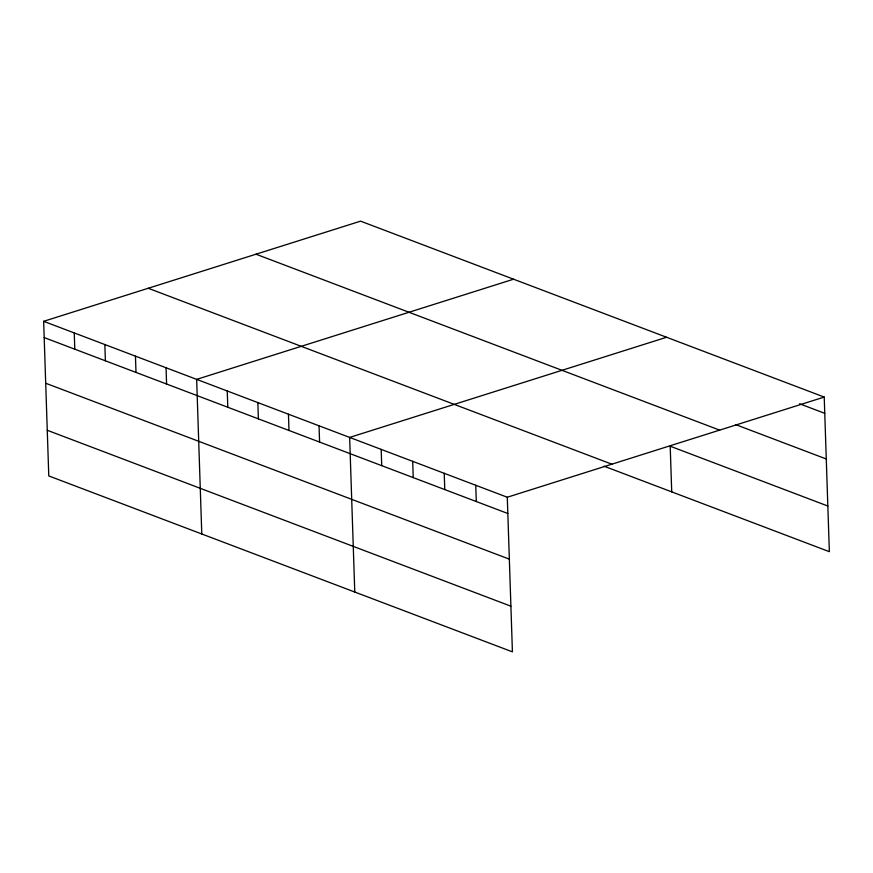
<?xml version="1.0" encoding="UTF-8"?>
<svg xmlns="http://www.w3.org/2000/svg" width="873" height="873" viewBox="0 0 873 873"><rect width="100%" height="100%" fill="white"/><g stroke="black" fill="none" stroke-linecap="round" stroke-linejoin="round"><path stroke-width="1.31" d="M43.65 321.319L507.289 497.239L512.418 651.847L48.779 475.927L43.65 321.319L360.582 221.153L824.221 397.073L829.35 551.681L604.138 466.226M513.586 279.207L196.654 379.373L201.783 533.981M666.59 337.262L349.647 437.428L354.776 592.036M507.289 497.239L824.221 397.073M799.537 403.763L824.756 413.333M735.481 424.54L826.273 458.991M255.996 254.207L719.636 430.127M827.833 506.024L670.202 446.212L671.719 491.87M148.235 288.265L611.875 464.185M44.185 337.578L507.824 513.499M45.702 383.236L509.341 559.157M47.262 430.28L510.901 606.189M475.752 485.279L476.298 501.539M444.226 473.308L444.772 489.578M412.7 461.348L413.245 477.618M381.174 449.388L381.719 465.647M319.049 425.817L319.583 442.076M288.45 414.206L288.985 430.465M257.851 402.595L258.386 418.854M227.253 390.984L227.788 407.244M166.045 367.762L166.59 384.022M135.446 356.151L135.992 372.411M104.847 344.54L105.393 360.8M74.249 332.929L74.794 349.189"/></g></svg>
